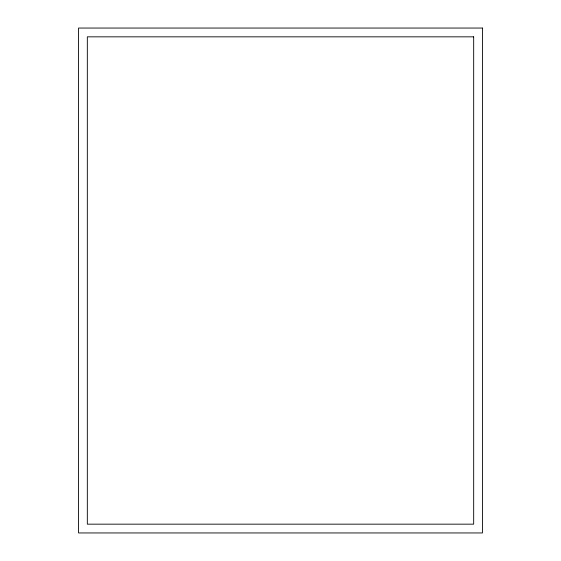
<?xml version="1.0" encoding="UTF-8"?>
<svg xmlns="http://www.w3.org/2000/svg" width="561" height="561" viewBox="0 0 561 561"><rect width="100%" height="100%" fill="white"/><g stroke="black" fill="none" stroke-linecap="round" stroke-linejoin="round"><path stroke-width="0.84" d="M482.46 28.05L78.54 28.05L78.54 532.95L482.46 532.95L482.46 28.05M473.673 36.837L87.327 36.837L87.327 524.163L473.673 524.163L473.673 36.837"/></g></svg>
